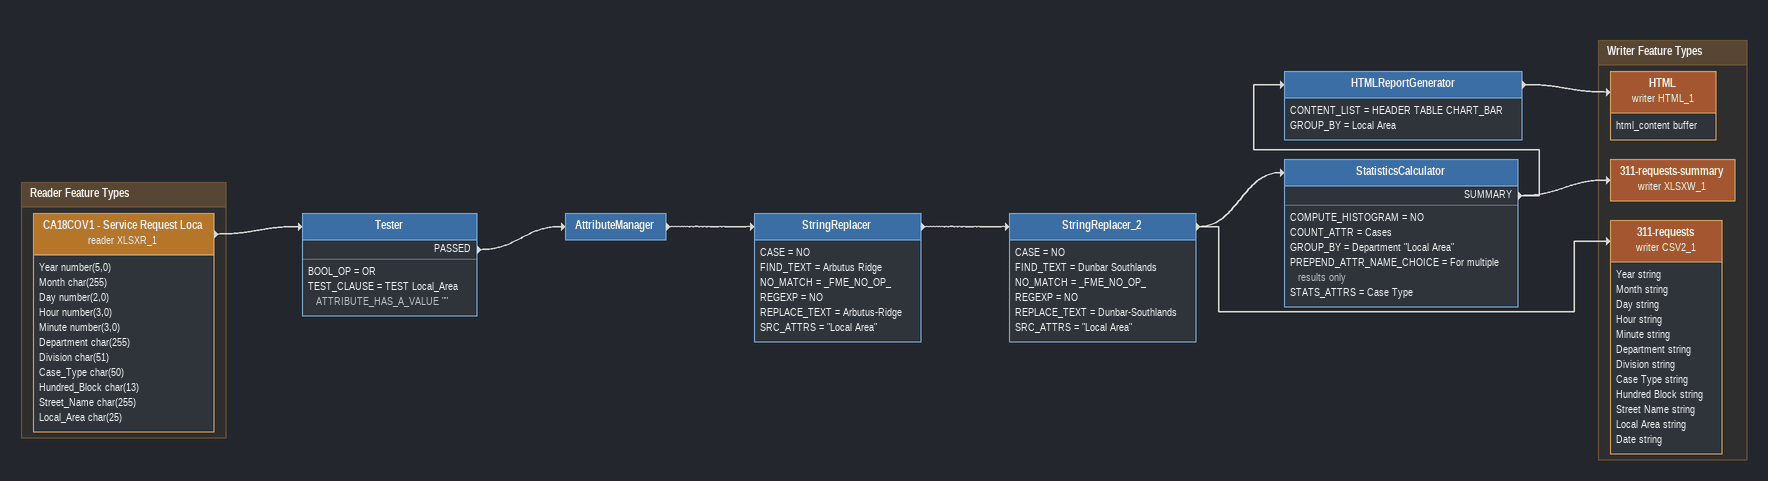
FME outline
Tester
    BOOL_OP = OR
    TEST_CLAUSE = TEST Local_Area ATTRIBUTE_HAS_A_VALUE ""
    PASSED -> AttributeManager
AttributeManager
    -> StringReplacer
StringReplacer
    CASE = NO
    FIND_TEXT = Arbutus Ridge
    NO_MATCH = _FME_NO_OP_
    REGEXP = NO
    REPLACE_TEXT = Arbutus-Ridge
    SRC_ATTRS = "Local Area"
    -> StringReplacer_2
StringReplacer_2
    CASE = NO
    FIND_TEXT = Dunbar Southlands
    NO_MATCH = _FME_NO_OP_
    REGEXP = NO
    REPLACE_TEXT = Dunbar-Southlands
    SRC_ATTRS = "Local Area"
    -> 311-requests (writer CSV2_1)
    -> StatisticsCalculator
StatisticsCalculator
    COMPUTE_HISTOGRAM = NO
    COUNT_ATTR = Cases
    GROUP_BY = Department "Local Area"
    PREPEND_ATTR_NAME_CHOICE = For multiple results only
    STATS_ATTRS = Case Type
    SUMMARY -> 311-requests-summary (writer XLSXW_1)
    SUMMARY -> HTMLReportGenerator
HTMLReportGenerator
    CONTENT_LIST = HEADER TABLE CHART_BAR
    GROUP_BY = Local Area
    -> HTML (writer HTML_1)

Bookmark: Reader Feature Types
CA18COV1 - Service Request Loca (reader XLSXR_1)
    attributes: Year number(5,0), Month char(255), Day number(2,0), Hour number(3,0), Minute number(3,0), Department char(255), Division char(51), Case_Type char(50), Hundred_Block char(13), Street_Name char(255), Local_Area char(25)
    -> Tester

Bookmark: Writer Feature Types
HTML (writer HTML_1)
    attributes: html_content buffer
311-requests-summary (writer XLSXW_1)
311-requests (writer CSV2_1)
    attributes: Year string, Month string, Day string, Hour string, Minute string, Department string, Division string, Case Type string, Hundred Block string, Street Name string, Local Area string, Date string
